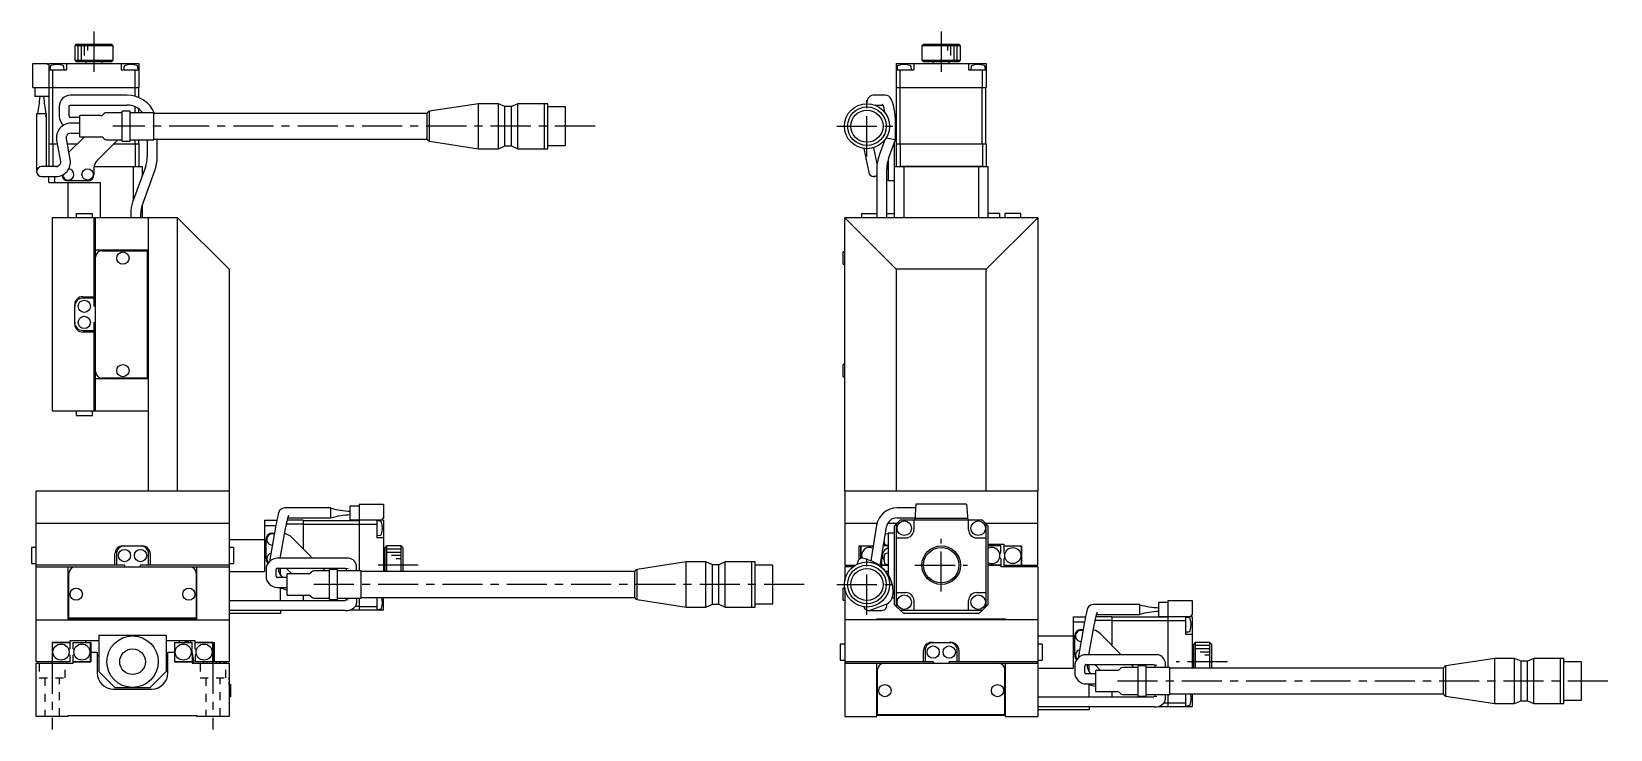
# Model space of a CAD drawing. Extents: x -591 to 419, y 17 to 744.
# Drawn here: x -85.6 to 405.4, y 278.6 to 495.6 of the extents above; entities that cross this region are included whole.
import ezdxf

# ---------------------------------------------------------------- set-up
doc = ezdxf.new("R2010")
doc.units = 0
doc.header["$LTSCALE"] = 10
doc.linetypes.add('CENTER', pattern=[2, 1.25, -0.25, 0.25, -0.25])
doc.linetypes.add('DOT', pattern=[0.5, 0.25, -0.25])
doc.layers.add('1', color=7, linetype='CONTINUOUS')

msp = doc.modelspace()

# ---------------------------------------------------------------- linework, layer by layer
at = {"layer": '1', "color": 7, "linetype": 'CONTINUOUS'}
for p, q in [((-71.655423, 491.631939), (-72.155423, 491.131939)), ((-60.155423, 491.131939), (-72.155423, 491.131939)), ((-72.155423, 491.131939), (-72.155423, 486.631939)), ((-71.655423, 491.631939), (-60.655423, 491.631939)), ((-60.155423, 491.131939), (-60.655423, 491.631939)), ((-60.155423, 486.631939), (-60.155423, 491.131939)), ((191.791256, 491.631939), (191.291256, 491.131939)), ((203.291256, 491.131939), (191.291256, 491.131939)), ((191.291256, 491.131939), (191.291256, 486.631939)), ((191.791256, 491.631939), (202.791256, 491.631939)), ((203.291256, 491.131939), (202.791256, 491.631939)), ((203.291256, 486.631939), (203.291256, 491.131939)), ((-72.155423, 486.631939), (-60.155423, 486.631939)), ((-72.155423, 486.631939), (-71.655423, 486.131939)), ((-60.655423, 486.131939), (-71.655423, 486.131939)), ((-68.655423, 486.131939), (-68.655423, 485.631939)), ((-63.655423, 485.631939), (-63.655423, 486.131939)), ((-60.655423, 486.131939), (-60.155423, 486.631939)), ((191.291256, 486.631939), (203.291256, 486.631939)), ((191.291256, 486.631939), (191.791256, 486.131939)), ((202.791256, 486.131939), (191.791256, 486.131939)), ((194.791256, 486.131939), (194.791256, 485.631939)), ((199.791256, 485.631939), (199.791256, 486.131939)), ((202.791256, 486.131939), (203.291256, 486.631939)), ((-85.155423, 478.131939), (-85.155423, 485.631939)), ((-85.155423, 485.631939), (-80.655423, 485.631939)), ((-80.655423, 485.631939), (-80.655423, 485.331939)), ((-80.155423, 485.331939), (-80.655423, 485.331939)), ((-80.155423, 485.631939), (-80.155423, 475.331939)), ((-80.155423, 485.631939), (-52.155423, 485.631939)), ((-80.155423, 483.631939), (-74.655423, 483.631939)), ((-79.819222, 484.617219), (-79.905423, 483.631939)), ((-78.955423, 478.131939), (-78.955423, 483.631939)), ((-75.405423, 483.631939), (-75.491623, 484.617219)), ((-74.655423, 485.631939), (-74.655423, 483.631939)), ((-57.655423, 485.631939), (-57.655423, 483.631939)), ((-57.655423, 483.631939), (-52.155423, 483.631939)), ((-56.819222, 484.617219), (-56.905423, 483.631939)), ((-53.355423, 478.131939), (-53.355423, 483.631939)), ((-52.405423, 483.631939), (-52.491623, 484.617219)), ((-52.155423, 485.631939), (-52.155423, 478.131939)), ((183.291256, 485.631939), (211.291256, 485.631939)), ((183.291256, 485.631939), (183.291256, 478.131939)), ((183.291256, 483.631939), (188.791256, 483.631939)), ((183.627457, 484.617219), (183.541256, 483.631939)), ((184.491256, 478.131939), (184.491256, 483.631939)), ((188.041256, 483.631939), (187.955055, 484.617219)), ((188.791256, 485.631939), (188.791256, 483.631939)), ((205.791256, 485.631939), (205.791256, 483.631939)), ((205.791256, 483.631939), (211.291256, 483.631939)), ((206.627457, 484.617219), (206.541256, 483.631939)), ((210.091256, 478.131939), (210.091256, 483.631939)), ((211.041256, 483.631939), (210.955055, 484.617219)), ((211.291256, 485.631939), (211.291256, 478.131939)), ((-85.155423, 478.131939), (-52.155423, 478.131939)), ((-84.555423, 478.131939), (-84.555423, 475.331939)), ((-80.055423, 460.631939), (-80.055423, 478.131939)), ((-78.914001, 460.631939), (-78.914001, 478.131939)), ((-53.396844, 475.46025), (-53.396844, 478.131939)), ((-52.255423, 475.061853), (-52.255423, 478.131939)), ((183.291256, 478.131939), (211.291256, 478.131939)), ((183.391256, 460.631939), (183.391256, 478.131939)), ((184.532677, 460.631939), (184.532677, 478.131939)), ((210.049834, 460.631939), (210.049834, 478.131939)), ((211.191256, 460.631939), (211.191256, 478.131939)), ((-80.155423, 475.331939), (-84.555423, 475.331939)), ((-76.963253, 472.244869), (-76.963253, 469.244869)), ((-73.863253, 472.244869), (-73.862943, 472.262389)), ((-73.863253, 469.244869), (-73.863253, 472.244869)), ((-73.862943, 472.262389), (-73.861944, 472.280835)), ((-73.861944, 472.280835), (-73.860256, 472.29923)), ((-73.860256, 472.29923), (-73.857878, 472.317558)), ((-73.857878, 472.317558), (-73.85481, 472.335804)), ((-73.85481, 472.335804), (-73.851048, 472.353952)), ((-73.851048, 472.353952), (-73.846587, 472.371986)), ((-73.846587, 472.371986), (-73.841424, 472.38989)), ((-73.841424, 472.38989), (-73.835551, 472.407645)), ((-73.835551, 472.407645), (-73.82896, 472.425233)), ((-73.82896, 472.425233), (-73.821641, 472.442634)), ((-73.821641, 472.442634), (-73.813584, 472.459826)), ((-73.813584, 472.459826), (-73.804776, 472.476787)), ((-73.804776, 472.476787), (-73.795203, 472.493493)), ((-73.795203, 472.493493), (-73.784848, 472.509915)), ((-73.784848, 472.509915), (-73.773694, 472.526026)), ((-73.773694, 472.526026), (-73.761719, 472.541791)), ((-73.761719, 472.541791), (-73.748902, 472.557175)), ((-73.748902, 472.557175), (-73.735218, 472.572137)), ((-73.735218, 472.572137), (-73.720638, 472.586633)), ((-73.720638, 472.586633), (-73.705132, 472.600609)), ((-73.705132, 472.600609), (-73.688669, 472.614008)), ((-73.688669, 472.614008), (-73.671213, 472.626762)), ((-73.671213, 472.626762), (-73.652729, 472.638791)), ((-73.652729, 472.638791), (-73.633183, 472.650006)), ((-73.633183, 472.650006), (-73.612544, 472.660301)), ((-73.612544, 472.660301), (-73.590791, 472.669552)), ((-73.590791, 472.669552), (-73.56792, 472.677618)), ((-73.56792, 472.677618), (-73.543954, 472.684342)), ((-73.543954, 472.684342), (-73.51896, 472.689552)), ((-73.51896, 472.689552), (-73.493067, 472.693073)), ((-73.493067, 472.693073), (-73.466476, 472.694745)), ((-73.466476, 472.694745), (-73.456958, 472.694869)), ((-55.850301, 475.794869), (-73.456958, 475.794869)), ((-73.456958, 472.694869), (-55.850301, 472.694869)), ((-53.396844, 470.331939), (-53.396844, 472.181258)), ((-52.255423, 470.331939), (-52.255423, 471.530141)), ((53.430364, 473.131938), (38.196381, 470.816265)), ((53.430364, 459.13194), (53.430364, 473.131938)), ((59.623363, 473.131938), (53.430364, 473.131938)), ((59.623363, 459.13194), (59.623363, 473.131938)), ((61.623363, 472.281939), (59.623363, 473.131938)), ((61.623363, 459.981939), (61.623363, 472.281939)), ((63.623363, 472.281939), (61.623363, 472.281939)), ((65.623363, 473.131938), (63.623363, 472.281939)), ((63.623363, 459.981939), (63.623363, 472.281939)), ((65.623363, 459.13194), (65.623363, 473.131938)), ((73.880363, 473.131938), (65.623363, 473.131938)), ((73.880363, 459.13194), (73.880363, 473.131938)), ((73.930363, 473.081938), (73.880363, 473.131938)), ((73.930363, 459.13194), (73.930363, 473.131938)), ((74.930365, 473.131938), (73.930363, 473.131938)), ((74.930365, 459.13194), (74.930365, 473.131938)), ((80.430366, 472.131937), (74.930365, 472.131937)), ((80.430366, 460.131941), (80.430366, 472.131937)), ((176.121713, 475.794869), (176.082388, 475.794397)), ((179.864123, 475.794869), (176.121713, 475.794869)), ((176.62599, 472.694869), (179.219889, 472.694869)), ((177.257843, 472.422116), (177.268726, 472.695013)), ((-80.880423, 470.031939), (-83.980423, 470.031939)), ((-83.980423, 470.031939), (-83.980423, 452.031939)), ((-80.881012, 469.408774), (-81.314407, 469.331939)), ((-81.314407, 469.331939), (-80.855423, 469.331939)), ((-80.855423, 469.331939), (-80.881014, 469.40878)), ((-80.880423, 469.407021), (-80.880423, 470.031939)), ((-80.880423, 453.581939), (-80.880423, 469.331939)), ((-70.569636, 468.794869), (-73.413253, 468.794869)), ((-70.569636, 467.067962), (-73.286236, 467.067962)), ((-70.569636, 462.831939), (-70.569636, 469.431939)), ((-63.98385, 469.431939), (-70.569636, 469.431939)), ((-62.962529, 470.039046), (-63.276743, 469.724832)), ((-57.405423, 470.331939), (-62.255423, 470.331939)), ((-57.405423, 461.431939), (-57.405423, 470.831939)), ((-54.905423, 470.831939), (-57.405423, 470.831939)), ((-54.905423, 461.431939), (-54.905423, 470.831939)), ((-47.569636, 470.331939), (-54.905423, 470.331939)), ((-47.569636, 461.931939), (-47.569636, 470.331939)), ((37.472707, 470.131939), (-47.569636, 470.131939)), ((37.472707, 462.131939), (37.472707, 470.131939)), ((38.196381, 461.447613), (38.196381, 470.816265)), ((-77.766073, 461.798978), (-76.576673, 455.200962)), ((-74.735226, 462.635159), (-74.721661, 462.779213)), ((-74.732969, 462.490692), (-74.735226, 462.635159)), ((-74.715246, 462.348939), (-74.732969, 462.490692)), ((-74.721661, 462.779213), (-74.692482, 462.92087)), ((-73.525847, 455.750923), (-74.715246, 462.348939)), ((-74.692482, 462.92087), (-74.648234, 463.058243)), ((-74.648234, 463.058243), (-74.589746, 463.189633)), ((-73.933255, 458.010961), (-69.112277, 462.831939)), ((-73.286236, 463.967962), (-70.569636, 463.967962)), ((-70.569636, 462.831939), (-63.98385, 462.831939)), ((-58.698568, 461.931939), (-65.276743, 455.353764)), ((-63.276743, 462.539046), (-62.962529, 462.224832)), ((-62.255423, 461.931939), (-57.405423, 461.931939)), ((-54.905423, 461.931939), (-47.569636, 461.931939)), ((-53.396844, 460.631939), (-53.396844, 461.931939)), ((-52.255423, 460.631939), (-52.255423, 461.931939)), ((-49.57512, 461.931939), (-49.57512, 456.601027)), ((-47.569636, 462.131939), (37.472707, 462.131939)), ((-46.47512, 456.601027), (-46.47512, 462.131939)), ((179.739016, 461.863176), (178.016703, 457.131158)), ((180.166128, 462.484901), (183.077417, 461.971563)), ((180.92975, 456.070896), (183.077417, 461.971563)), ((183.077417, 461.971563), (183.077417, 466.244869)), ((-80.155423, 460.631939), (-80.155423, 453.731939)), ((-80.155423, 460.631939), (-77.555695, 460.631939)), ((-78.955423, 460.631939), (-78.955423, 453.631939)), ((-74.405729, 460.631939), (-71.312277, 460.631939)), ((-59.998568, 460.631939), (-52.155423, 460.631939)), ((-57.405423, 461.431939), (-54.905423, 461.431939)), ((-53.355423, 460.631939), (-53.355423, 453.631939)), ((-52.155423, 460.631939), (-52.155423, 453.731939)), ((38.196381, 461.447613), (53.430364, 459.13194)), ((53.430364, 459.13194), (59.623363, 459.13194)), ((59.623363, 459.13194), (61.623363, 459.981939)), ((61.623363, 459.981939), (63.623363, 459.981939)), ((63.623363, 459.981939), (65.623363, 459.13194)), ((65.623363, 459.13194), (73.880363, 459.13194)), ((73.880363, 459.13194), (73.930363, 459.18194)), ((73.930363, 459.13194), (74.930365, 459.13194)), ((74.930365, 460.131941), (80.430366, 460.131941)), ((173.181928, 459.20509), (174.775127, 451.709676)), ((177.356428, 454.475784), (176.297763, 459.456415)), ((182.791256, 437.631939), (182.791256, 461.185341)), ((183.291256, 460.631939), (183.291256, 453.631939)), ((183.291256, 460.631939), (211.291256, 460.631939)), ((184.491256, 460.631939), (184.491256, 453.731939)), ((210.091256, 460.631939), (210.091256, 453.731939)), ((211.291256, 460.631939), (211.291256, 453.631939)), ((-78.005683, 453.581939), (-82.430423, 453.581939)), ((-80.155423, 453.731939), (-80.055423, 453.631939)), ((-80.155423, 453.581939), (-80.155423, 453.631939)), ((-77.620389, 453.631939), (-80.155423, 453.631939)), ((-78.433452, 453.631939), (-78.433452, 453.581939)), ((-76.643685, 454.491658), (-76.702174, 454.360268)), ((-76.599438, 454.629031), (-76.643685, 454.491658)), ((-76.570259, 454.770688), (-76.599438, 454.629031)), ((-76.576673, 455.200962), (-76.55895, 455.059209)), ((-76.556694, 454.914742), (-76.570259, 454.770688)), ((-76.55895, 455.059209), (-76.556694, 454.914742)), ((-66.155423, 453.232444), (-66.155423, 451.131939)), ((-66.128704, 453.631939), (-51.155423, 453.631939)), ((-50.163615, 453.383761), (-54.129487, 442.487616)), ((-53.877393, 443.180237), (-53.877393, 453.631939)), ((-52.255423, 453.631939), (-52.155423, 453.731939)), ((-51.21644, 441.427353), (-47.250567, 452.323498)), ((-51.155423, 453.631939), (-51.155423, 450.658791)), ((177.241256, 452.85363), (177.241256, 437.631939)), ((180.791256, 452.881939), (180.341256, 452.842569)), ((180.341256, 437.631939), (180.341256, 452.85363)), ((180.791256, 453.581939), (180.374121, 453.581939)), ((180.791256, 455.659793), (180.791256, 449.131939)), ((182.791256, 453.631939), (211.791256, 453.631939)), ((184.391256, 453.631939), (184.491256, 453.731939)), ((184.491256, 453.731939), (210.091256, 453.731939)), ((185.629352, 453.631939), (185.629352, 437.631939)), ((208.95316, 437.631939), (208.95316, 453.631939)), ((210.091256, 453.731939), (210.191256, 453.631939)), ((211.791256, 453.631939), (211.791256, 437.631939)), ((-82.430423, 450.481939), (-78.005683, 450.481939)), ((-80.155423, 448.631939), (-80.155423, 450.481939)), ((-80.155423, 448.631939), (-64.155423, 448.631939)), ((-78.433452, 450.481939), (-78.433452, 448.631939)), ((-68.155423, 449.131939), (-74.155423, 449.131939)), ((-74.155423, 437.631939), (-74.155423, 448.631939)), ((-64.155423, 437.631939), (-64.155423, 448.631939)), ((177.241256, 450.481939), (176.291256, 450.481939)), ((180.341256, 449.421309), (180.791256, 449.381939)), ((182.791256, 449.131939), (180.791256, 449.131939)), ((-79.155423, 437.631939), (-79.155423, 377.631939)), ((-40.155423, 437.631939), (-79.155423, 437.631939)), ((-71.655423, 439.031939), (-71.655423, 437.631939)), ((-71.655423, 439.031939), (-66.655423, 439.031939)), ((-66.655423, 437.631939), (-66.655423, 439.031939)), ((-66.155423, 437.631939), (-66.155423, 410.131939)), ((-65.655423, 377.631939), (-65.655423, 437.631939)), ((-54.705423, 439.221323), (-54.705423, 437.631939)), ((-51.605423, 437.631939), (-51.605423, 439.221323)), ((-51.155423, 441.594997), (-51.155423, 437.631939)), ((-49.155423, 352.631939), (-49.155423, 437.631939)), ((-40.155423, 352.731939), (-40.155423, 437.631939)), ((-24.155423, 421.631939), (-40.155423, 437.631939)), ((167.291256, 352.731939), (167.291256, 437.631939)), ((183.291256, 421.631939), (167.291256, 437.631939)), ((227.291256, 437.631939), (167.291256, 437.631939)), ((172.541256, 439.031939), (172.541256, 437.631939)), ((172.541256, 439.031939), (177.241256, 439.031939)), ((180.341256, 439.031939), (182.791256, 439.031939)), ((227.291256, 437.631939), (211.291256, 421.631939)), ((215.541256, 439.031939), (211.791256, 439.031939)), ((215.541256, 437.631939), (215.541256, 439.031939)), ((217.041256, 439.031939), (217.041256, 437.631939)), ((222.041256, 439.031939), (217.041256, 439.031939)), ((222.041256, 437.631939), (222.041256, 439.031939)), ((227.291256, 437.631939), (227.291256, 352.731939)), ((-49.155423, 427.631939), (-65.655423, 427.631939)), ((-63.655423, 427.431939), (-49.655423, 427.431939)), ((-50.655423, 427.631939), (-50.655423, 427.431939)), ((-49.655423, 427.431939), (-49.655423, 387.831939)), ((-49.455423, 427.631939), (-49.455423, 387.631939)), ((166.791256, 423.231939), (166.791256, 427.031939)), ((167.291256, 427.031939), (166.791256, 427.031939)), ((166.791256, 423.231939), (167.291256, 423.231939)), ((-24.155423, 421.631939), (-24.155423, 352.731939)), ((183.291256, 421.631939), (183.291256, 352.731939)), ((211.291256, 421.631939), (183.291256, 421.631939)), ((211.291256, 352.731939), (211.291256, 421.631939)), ((-69.655423, 413.131939), (-66.155423, 413.131939)), ((-66.155423, 412.631939), (-69.655423, 412.631939)), ((-72.155423, 404.631939), (-72.155423, 410.631939)), ((-65.655423, 410.131939), (-66.155423, 410.131939)), ((-69.655423, 402.631939), (-66.155423, 402.631939)), ((-66.155423, 405.131939), (-65.655423, 405.131939)), ((-66.155423, 405.131939), (-66.155423, 377.631939)), ((-66.155423, 402.131939), (-69.655423, 402.131939)), ((-49.655423, 387.831939), (-63.655423, 387.831939)), ((-50.655423, 387.831939), (-50.655423, 387.631939)), ((166.791256, 388.231939), (166.791256, 392.031939)), ((167.291256, 392.031939), (166.791256, 392.031939)), ((166.791256, 388.231939), (167.291256, 388.231939)), ((-49.155423, 387.631939), (-65.655423, 387.631939)), ((-79.155423, 377.631939), (-49.155423, 377.631939)), ((-71.655423, 377.631939), (-71.655423, 376.231939)), ((-71.655423, 376.231939), (-66.655423, 376.231939)), ((-66.655423, 376.231939), (-66.655423, 377.631939)), ((-24.155423, 352.631939), (-84.155423, 352.631939)), ((-84.155423, 299.631939), (-84.155423, 352.631939)), ((-49.155423, 352.731939), (-40.155423, 352.731939)), ((-40.155423, 352.731939), (-40.055423, 352.631939)), ((-24.255423, 352.631939), (-24.155423, 352.731939)), ((-24.155423, 352.631939), (-24.155423, 299.631939)), ((16.344577, 348.631939), (23.844577, 348.631939)), ((16.344577, 348.631939), (16.344577, 327.831939)), ((23.844577, 348.631939), (23.844577, 344.131939)), ((167.291256, 352.731939), (167.391256, 352.631939)), ((167.291256, 352.631939), (167.291256, 329.631939)), ((227.291256, 352.631939), (167.291256, 352.631939)), ((183.191256, 352.631939), (183.291256, 352.731939)), ((183.291256, 352.731939), (211.291256, 352.731939)), ((189.39089, 348.631939), (189.041256, 343.631939)), ((205.191622, 348.631939), (189.39089, 348.631939)), ((205.191616, 348.631939), (205.541256, 343.631939)), ((211.291256, 352.731939), (211.391256, 352.631939)), ((227.191256, 352.631939), (227.291256, 352.731939)), ((227.291256, 329.631939), (227.291256, 352.631939)), ((7.544577, 347.456939), (-6.95666, 347.456939)), ((-5.926898, 344.356939), (7.544577, 344.356939)), ((7.544577, 344.331939), (7.544577, 347.456939)), ((13.544577, 343.631939), (13.544577, 348.031939)), ((16.344577, 348.031939), (13.544577, 348.031939)), ((23.544577, 343.631939), (23.544577, 344.131939)), ((23.844577, 344.131939), (23.544577, 344.131939)), ((189.308726, 347.456939), (183.56105, 347.456939)), ((183.56105, 344.356939), (189.091953, 344.356939)), ((205.506292, 344.131939), (189.076219, 344.131939)), ((-24.155423, 342.631939), (-84.155423, 342.631939)), ((-13.155423, 343.631939), (-9.280862, 343.631939)), ((-13.155423, 343.631939), (-13.155423, 327.631939)), ((-9.612291, 341.909968), (-13.155423, 341.909968)), ((-9.582436, 342.077203), (-11.600186, 330.774855)), ((-10.655423, 339.631939), (-10.018976, 339.631939)), ((-8.265974, 331.812241), (-6.530686, 341.532389)), ((-1.155423, 342.431939), (-6.361918, 342.431939)), ((-1.155423, 343.631939), (-6.106534, 343.631939)), ((-1.155423, 343.631939), (-1.155423, 334.788793)), ((-1.155423, 343.531939), (16.344577, 343.531939)), ((-1.155423, 342.390517), (16.344577, 342.390517)), ((23.844577, 343.631939), (13.544577, 343.631939)), ((16.344577, 342.431939), (21.844577, 342.431939)), ((21.844577, 343.631939), (21.844577, 338.131939)), ((22.829857, 343.295738), (21.844577, 343.381939)), ((21.844577, 338.881939), (22.829857, 338.968139)), ((23.844577, 343.631939), (23.844577, 327.631939)), ((177.301806, 342.631939), (167.291256, 342.631939)), ((177.179119, 342.04727), (175.421838, 330.952236)), ((178.31953, 329.430938), (180.240953, 341.562323)), ((180.791256, 339.381939), (180.108468, 339.322203)), ((183.43485, 342.631939), (180.607788, 342.631939)), ((182.791256, 339.631939), (180.791256, 339.631939)), ((180.791256, 339.631939), (180.791256, 326.736513)), ((182.791256, 341.909968), (183.291256, 342.431939)), ((182.791256, 317.35391), (182.791256, 341.909968)), ((184.491256, 343.631939), (183.291256, 342.431939)), ((183.291256, 342.431939), (183.291256, 316.831939)), ((210.136488, 343.631939), (184.446023, 343.631939)), ((188.791256, 343.631939), (188.791256, 340.631939)), ((205.791256, 340.631939), (205.791256, 343.631939)), ((211.291256, 342.431939), (210.091256, 343.631939)), ((227.291256, 342.631939), (211.147662, 342.631939)), ((211.791256, 341.909968), (211.291256, 342.431939)), ((211.291256, 316.831939), (211.291256, 342.431939)), ((211.791256, 341.909968), (211.791256, 317.35391)), ((-84.155423, 335.131939), (-85.555423, 335.131939)), ((-85.555423, 335.131939), (-85.555423, 330.131939)), ((-57.155423, 335.631939), (-51.155423, 335.631939)), ((-24.155423, 337.631939), (-13.155423, 337.631939)), ((-22.755423, 335.131939), (-24.155423, 335.131939)), ((-22.755423, 335.131939), (-22.755423, 330.131939)), ((-12.655423, 331.631939), (-12.655423, 337.631939)), ((-4.534102, 338.167473), (1.821129, 331.812241)), ((23.844577, 338.131939), (21.844577, 338.131939)), ((24.844577, 335.631939), (24.344577, 335.131939)), ((24.344577, 327.631939), (24.344577, 335.131939)), ((24.844577, 335.631939), (24.844577, 327.631939)), ((29.344577, 335.631939), (24.844577, 335.631939)), ((29.344577, 327.631939), (29.344577, 335.631939)), ((29.844577, 335.131939), (29.344577, 335.631939)), ((29.844577, 335.131939), (29.844577, 327.631939)), ((171.791256, 335.631939), (176.16303, 335.631939)), ((171.791256, 331.451192), (171.791256, 335.631939)), ((172.341256, 335.581939), (172.291256, 335.631939)), ((172.291256, 331.731267), (172.291256, 335.631939)), ((176.155111, 335.581939), (172.341256, 335.581939)), ((172.341256, 335.581939), (172.341256, 331.747158)), ((180.791256, 335.631939), (179.301672, 335.631939)), ((179.380864, 336.131939), (179.758043, 336.131939)), ((180.108468, 335.941675), (180.791256, 335.881939)), ((183.291256, 338.131939), (186.291256, 338.131939)), ((208.291256, 338.131939), (211.291256, 338.131939)), ((211.791256, 336.131939), (216.791256, 336.131939)), ((215.791256, 335.631939), (211.791256, 335.631939)), ((215.791256, 333.634541), (215.791256, 335.631939)), ((216.791256, 336.131939), (216.791256, 333.634541)), ((216.791256, 335.631939), (222.291256, 335.631939)), ((222.241256, 335.581939), (216.791256, 335.581939)), ((222.241256, 335.581939), (222.291256, 335.631939)), ((222.241256, 329.631939), (222.241256, 335.581939)), ((222.291256, 335.631939), (222.291256, 329.631939)), ((-85.555423, 330.131939), (-84.155423, 330.131939)), ((-56.655423, 329.631939), (-84.155423, 329.631939)), ((-84.155423, 329.131939), (-24.155423, 329.131939)), ((-74.155423, 312.631939), (-74.155423, 329.131939)), ((-59.655423, 329.631939), (-59.655423, 333.131939)), ((-59.155423, 333.131939), (-59.155423, 329.631939)), ((-56.655423, 329.631939), (-56.655423, 329.131939)), ((-51.655423, 329.131939), (-51.655423, 329.631939)), ((-24.155423, 329.631939), (-51.655423, 329.631939)), ((-49.155423, 329.631939), (-49.155423, 333.131939)), ((-48.655423, 333.131939), (-48.655423, 329.631939)), ((-34.155423, 312.631939), (-34.155423, 329.131939)), ((-24.155423, 330.131939), (-22.755423, 330.131939)), ((11.907655, 331.812241), (-9.092345, 331.812241)), ((15.457655, 327.831939), (15.457655, 329.5782)), ((24.344577, 332.131939), (23.844577, 332.131939)), ((117.930364, 330.631938), (102.696381, 328.316264)), ((117.930364, 316.63194), (117.930364, 330.631938)), ((124.123363, 330.631938), (117.930364, 330.631938)), ((124.123363, 316.63194), (124.123363, 330.631938)), ((126.123363, 329.781939), (124.123363, 330.631938)), ((126.123363, 317.481939), (126.123363, 329.781939)), ((128.123363, 329.781939), (126.123363, 329.781939)), ((130.123363, 330.631938), (128.123363, 329.781939)), ((128.123363, 317.481939), (128.123363, 329.781939)), ((130.123363, 316.63194), (130.123363, 330.631938)), ((138.380363, 330.631938), (130.123363, 330.631938)), ((138.380363, 316.63194), (138.380363, 330.631938)), ((138.430363, 330.581938), (138.380363, 330.631938)), ((138.430363, 316.63194), (138.430363, 330.631938)), ((139.430365, 330.631938), (138.430363, 330.631938)), ((139.430365, 316.63194), (139.430365, 330.631938)), ((144.930366, 329.631937), (139.430365, 329.631937)), ((144.930366, 317.631941), (144.930366, 329.631937)), ((167.291256, 329.631939), (170.585707, 329.631939)), ((167.291256, 329.131939), (167.291256, 324.810916)), ((169.861131, 329.131939), (167.291256, 329.131939)), ((168.291256, 329.131939), (168.291256, 329.631939)), ((168.791256, 329.131939), (168.791256, 329.631939)), ((171.235688, 329.977378), (171.235688, 330.262241)), ((175.710378, 330.847216), (173.315819, 331.718764)), ((178.791256, 329.131939), (178.697304, 329.131939)), ((179.130791, 331.968872), (178.791256, 331.629337)), ((178.791256, 329.131939), (178.791256, 331.629337)), ((178.791256, 329.681939), (180.791256, 329.681939)), ((180.791256, 329.631939), (178.791256, 329.631939)), ((178.958782, 333.467015), (179.130791, 333.295006)), ((180.791256, 333.381939), (180.108468, 333.322203)), ((180.108468, 329.941675), (180.791256, 329.881939)), ((211.791256, 329.681939), (215.791256, 329.681939)), ((215.791256, 329.631939), (211.791256, 329.631939)), ((215.451721, 333.295006), (215.791256, 333.634541)), ((215.791256, 331.629337), (215.451721, 331.968872)), ((215.791256, 331.629337), (215.791256, 329.131939)), ((227.291256, 329.131939), (215.791256, 329.131939)), ((216.791256, 333.634541), (217.130791, 333.295006)), ((216.791256, 331.629337), (217.130791, 331.968872)), ((216.791256, 331.629337), (216.791256, 329.631939)), ((216.791256, 329.631939), (227.291256, 329.631939)), ((227.291256, 329.131939), (227.291256, 282.631939)), ((-73.955423, 313.131939), (-73.955423, 327.131939)), ((-34.355423, 327.131939), (-34.355423, 313.131939)), ((-24.155423, 327.631939), (-13.155423, 327.631939)), ((-12.642345, 328.262241), (-12.642345, 326.262241)), ((-9.542345, 326.262241), (-9.542345, 328.262241)), ((-9.092345, 328.712241), (11.907655, 328.712241)), ((-6.069636, 325.812241), (-9.092345, 325.812241)), ((-8.155423, 326.489607), (-8.155423, 328.712241)), ((-4.612277, 326.931939), (-6.392579, 328.712241)), ((-6.069636, 320.331939), (-6.069636, 326.931939)), ((0.51615, 326.931939), (-6.069636, 326.931939)), ((1.537471, 327.539045), (1.223257, 327.224832)), ((7.094577, 327.831939), (2.244577, 327.831939)), ((4.921129, 328.712241), (5.801432, 327.831939)), ((7.094577, 318.931939), (7.094577, 328.331939)), ((9.594577, 328.331939), (7.094577, 328.331939)), ((9.594577, 318.931939), (9.594577, 328.331939)), ((16.930364, 327.831939), (9.594577, 327.831939)), ((11.907655, 328.712241), (12.865738, 328.577783)), ((12.357655, 327.831939), (12.357655, 328.690014)), ((16.930364, 319.431939), (16.930364, 327.831939)), ((101.972707, 327.631939), (16.930364, 327.631939)), ((101.972707, 319.631939), (101.972707, 327.631939)), ((102.696381, 318.947613), (102.696381, 328.316264)), ((180.791256, 327.681939), (180.120448, 327.681939)), ((-9.092345, 322.712241), (-6.069636, 322.712241)), ((-8.155423, 318.681939), (-8.155423, 322.608019)), ((-6.069636, 320.331939), (0.51615, 320.331939)), ((-1.155423, 320.331939), (-1.155423, 318.681939)), ((1.223257, 320.039045), (1.537471, 319.724832)), ((2.244577, 319.431939), (7.094577, 319.431939)), ((9.594577, 319.431939), (16.930364, 319.431939)), ((12.357655, 318.706358), (12.357655, 319.431939)), ((15.457655, 319.431939), (15.457655, 317.815979)), ((16.344577, 319.431939), (16.344577, 315.631939)), ((16.930364, 319.631939), (101.972707, 319.631939)), ((21.844577, 319.631939), (21.844577, 315.631939)), ((23.844577, 315.631939), (23.844577, 319.631939)), ((167.278226, 322.531939), (166.791256, 322.531939)), ((166.791256, 318.731939), (166.791256, 322.531939)), ((167.291256, 322.452961), (167.291256, 282.631939)), ((182.140588, 319.631939), (182.791256, 319.631939)), ((182.323075, 320.755485), (182.323075, 321.403305)), ((183.291256, 321.131939), (186.291256, 321.131939)), ((208.291256, 321.131939), (211.291256, 321.131939)), ((-8.155423, 314.631939), (-24.155423, 314.631939)), ((-24.155036, 318.681939), (11.907655, 318.681939)), ((11.907655, 315.581939), (-24.155035, 315.581939)), ((-8.155423, 315.581939), (-8.155423, 314.631939)), ((7.094577, 318.931939), (9.594577, 318.931939)), ((12.865738, 318.816396), (11.907655, 318.681939)), ((13.342562, 315.731939), (16.344577, 315.731939)), ((15.191034, 316.87336), (16.344577, 316.87336)), ((15.329113, 317.14955), (15.392478, 317.337646)), ((15.392478, 317.337646), (15.434193, 317.527492)), ((15.434193, 317.527492), (15.454945, 317.717677)), ((15.454945, 317.717677), (15.457655, 317.815979)), ((16.344577, 316.831939), (21.844577, 316.831939)), ((23.844577, 315.631939), (16.344577, 315.631939)), ((21.844577, 315.881939), (22.829857, 315.968139)), ((102.696381, 318.947613), (117.930364, 316.63194)), ((117.930364, 316.63194), (124.123363, 316.63194)), ((124.123363, 316.63194), (126.123363, 317.481939)), ((126.123363, 317.481939), (128.123363, 317.481939)), ((128.123363, 317.481939), (130.123363, 316.63194)), ((130.123363, 316.63194), (138.380363, 316.63194)), ((138.380363, 316.63194), (138.430363, 316.68194)), ((138.430363, 316.63194), (139.430365, 316.63194)), ((139.430365, 317.631941), (144.930366, 317.631941)), ((166.791256, 318.731939), (167.291256, 318.731939)), ((174.665073, 315.581939), (178.816884, 315.581939)), ((175.195204, 315.675415), (179.987247, 317.419575)), ((182.791256, 317.35391), (183.291256, 316.831939)), ((183.291256, 316.831939), (184.491256, 315.631939)), ((184.491256, 315.631939), (185.629352, 314.631939)), ((184.491256, 315.631939), (210.091256, 315.631939)), ((208.95316, 314.631939), (185.629352, 314.631939)), ((188.791256, 318.631939), (188.791256, 315.631939)), ((205.791256, 315.631939), (205.791256, 318.631939)), ((208.95316, 314.631939), (210.091256, 315.631939)), ((210.091256, 315.631939), (211.291256, 316.831939)), ((211.291256, 316.831939), (211.791256, 317.35391)), ((258.991256, 317.456939), (244.490019, 317.456939)), ((245.51978, 314.356939), (258.991256, 314.356939)), ((258.991256, 314.331939), (258.991256, 317.456939)), ((264.991256, 313.631939), (264.991256, 318.031939)), ((267.791256, 318.031939), (264.991256, 318.031939)), ((267.791256, 318.631939), (275.291256, 318.631939)), ((267.791256, 318.631939), (267.791256, 297.831939)), ((275.291256, 318.631939), (275.291256, 314.131939)), ((-84.155423, 312.631939), (-24.155423, 312.631939)), ((-73.955423, 314.131939), (-74.155423, 314.131939)), ((-34.155423, 312.931939), (-74.155423, 312.931939)), ((-34.355423, 313.131939), (-73.955423, 313.131939)), ((-37.657622, 312.932307), (-37.471101, 312.632351)), ((-34.155423, 314.131939), (-34.355423, 314.131939)), ((-34.164105, 312.632091), (-34.248703, 312.932173)), ((227.291256, 312.631939), (167.291256, 312.631939)), ((177.291256, 312.931939), (217.291256, 312.931939)), ((177.291256, 312.631939), (177.291256, 312.931939)), ((217.291256, 312.631939), (217.291256, 312.931939)), ((238.291256, 313.631939), (242.165817, 313.631939)), ((238.291256, 313.631939), (238.291256, 297.631939)), ((241.834387, 311.909968), (238.291256, 311.909968)), ((241.864243, 312.077203), (239.846492, 300.774855)), ((240.791256, 309.631939), (241.427702, 309.631939)), ((243.180704, 301.812241), (244.915993, 311.532389)), ((250.291256, 312.431939), (245.084761, 312.431939)), ((250.291256, 313.631939), (245.340144, 313.631939)), ((250.291256, 313.631939), (250.291256, 304.788793)), ((250.291256, 313.531939), (267.791256, 313.531939)), ((250.291256, 312.390517), (267.791256, 312.390517)), ((275.291256, 313.631939), (264.991256, 313.631939)), ((267.791256, 312.431939), (273.291256, 312.431939)), ((273.291256, 313.631939), (273.291256, 308.131939)), ((274.276535, 313.295738), (273.291256, 313.381939)), ((274.991256, 313.631939), (274.991256, 314.131939)), ((275.291256, 314.131939), (274.991256, 314.131939)), ((275.291256, 313.631939), (275.291256, 297.631939)), ((-79.105423, 305.581939), (-79.155423, 305.631939)), ((-79.155423, 305.631939), (-79.155423, 299.631939)), ((-79.155423, 305.631939), (-73.655423, 305.631939)), ((-79.105423, 305.581939), (-79.105423, 299.631939)), ((-73.655423, 305.581939), (-79.105423, 305.581939)), ((-64.655423, 306.131939), (-73.655423, 306.131939)), ((-73.655423, 306.131939), (-73.655423, 303.634541)), ((-72.655423, 303.634541), (-72.655423, 305.631939)), ((-72.655423, 305.631939), (-67.155423, 305.631939)), ((-68.655423, 305.631939), (-68.655423, 306.13192)), ((-67.205423, 299.681939), (-67.205423, 305.631939)), ((-67.155423, 305.631939), (-67.155423, 299.631939)), ((-64.655423, 307.831939), (-64.655423, 296.631939)), ((-64.655423, 307.831939), (-43.655423, 307.831939)), ((-43.655423, 307.831939), (-43.655423, 296.631939)), ((-34.655423, 306.131939), (-43.655423, 306.131939)), ((-41.155423, 305.631939), (-41.155423, 299.631939)), ((-41.155423, 305.631939), (-35.655423, 305.631939)), ((-41.105423, 305.631939), (-41.105423, 299.681939)), ((-39.655423, 306.13192), (-39.655423, 305.631939)), ((-37.655423, 305.631939), (-37.655423, 306.131939)), ((-37.655423, 305.881939), (-36.972635, 305.941675)), ((-36.245031, 306.131939), (-36.165839, 305.631939)), ((-35.655423, 303.634541), (-35.655423, 305.631939)), ((-34.655423, 303.634541), (-34.655423, 306.131939)), ((-34.655423, 305.631939), (-28.655423, 305.631939)), ((-29.205423, 305.581939), (-34.655423, 305.581939)), ((-29.205423, 305.581939), (-29.155423, 305.631939)), ((-29.205423, 299.631939), (-29.205423, 305.581939)), ((-29.155423, 305.631939), (-29.155423, 299.631939)), ((-28.655423, 299.631939), (-28.655423, 305.631939)), ((167.291256, 305.131939), (165.891256, 305.131939)), ((165.891256, 305.131939), (165.891256, 300.131939)), ((194.291256, 305.631939), (200.291256, 305.631939)), ((227.291256, 307.631939), (238.291256, 307.631939)), ((228.691256, 305.131939), (227.291256, 305.131939)), ((228.691256, 305.131939), (228.691256, 300.131939)), ((238.791256, 301.631939), (238.791256, 307.631939)), ((246.912576, 308.167473), (253.267808, 301.812241)), ((273.291256, 308.881939), (274.276535, 308.968139)), ((275.291256, 308.131939), (273.291256, 308.131939)), ((276.291256, 305.631939), (275.791256, 305.131939)), ((275.791256, 297.631939), (275.791256, 305.131939)), ((276.291256, 305.631939), (276.291256, 297.631939)), ((280.791256, 305.631939), (276.291256, 305.631939)), ((280.791256, 297.631939), (280.791256, 305.631939)), ((281.291256, 305.131939), (280.791256, 305.631939)), ((281.291256, 305.131939), (281.291256, 297.631939)), ((-73.655423, 299.631939), (-84.155423, 299.631939)), ((-73.655423, 303.634541), (-73.994958, 303.295006)), ((-73.655423, 301.629337), (-73.994958, 301.968872)), ((-73.655423, 301.629337), (-73.655423, 299.631939)), ((-72.655423, 303.634541), (-72.315888, 303.295006)), ((-72.315888, 301.968872), (-72.655423, 301.629337)), ((-72.655423, 299.131939), (-72.655423, 301.629337)), ((-72.655423, 299.681939), (-67.205423, 299.681939)), ((-72.655423, 299.631939), (-67.155423, 299.631939)), ((-67.205423, 299.681939), (-67.155423, 299.631939)), ((-67.155423, 302.631939), (-65.155423, 302.631939)), ((-65.155423, 302.631939), (-65.155423, 296.131939)), ((-65.155423, 301.131939), (-64.655423, 301.631939)), ((-43.655423, 301.631939), (-43.155423, 301.131939)), ((-43.155423, 296.131939), (-43.155423, 302.631939)), ((-43.155423, 302.631939), (-41.155423, 302.631939)), ((-41.105423, 299.681939), (-41.155423, 299.631939)), ((-41.155423, 299.631939), (-35.655423, 299.631939)), ((-41.105423, 299.681939), (-35.655423, 299.681939)), ((-35.994958, 303.295006), (-35.655423, 303.634541)), ((-35.655423, 301.629337), (-35.994958, 301.968872)), ((-35.822949, 303.467015), (-35.13634, 299.131939)), ((-35.655423, 301.629337), (-35.655423, 299.131939)), ((-34.315888, 303.295006), (-34.655423, 303.634541)), ((-34.315888, 301.968872), (-34.655423, 301.629337)), ((-34.655423, 301.629337), (-34.655423, 299.631939)), ((-29.155423, 299.631939), (-34.655423, 299.631939)), ((-31.997698, 299.131939), (-32.07689, 299.631939)), ((-31.199855, 299.631939), (-31.199855, 299.131939)), ((-24.155423, 299.631939), (-28.655423, 299.631939)), ((-28.099855, 299.131939), (-28.099855, 299.631939)), ((-25.655423, 299.631939), (-25.655423, 299.131939)), ((-25.155423, 299.631939), (-25.155423, 299.131939)), ((165.891256, 300.131939), (167.291256, 300.131939)), ((194.791256, 299.631939), (167.291256, 299.631939)), ((191.791256, 299.631939), (191.791256, 303.131939)), ((192.291256, 303.131939), (192.291256, 299.631939)), ((194.791256, 299.631939), (194.791256, 299.131939)), ((199.791256, 299.131939), (199.791256, 299.631939)), ((227.291256, 299.631939), (199.791256, 299.631939)), ((202.291256, 299.631939), (202.291256, 303.131939)), ((202.791256, 303.131939), (202.791256, 299.631939)), ((227.291256, 300.131939), (228.691256, 300.131939)), ((263.354334, 301.812241), (242.354334, 301.812241)), ((266.904334, 299.5782), (266.904334, 297.831939)), ((275.791256, 302.131939), (275.291256, 302.131939)), ((369.377042, 300.631938), (354.14306, 298.316264)), ((369.377042, 286.63194), (369.377042, 300.631938)), ((375.570041, 300.631938), (369.377042, 300.631938)), ((375.570041, 286.63194), (375.570041, 300.631938)), ((377.570041, 299.781939), (375.570041, 300.631938)), ((377.570041, 287.481939), (377.570041, 299.781939)), ((379.570041, 299.781939), (377.570041, 299.781939)), ((381.570041, 300.631938), (379.570041, 299.781939)), ((379.570041, 287.481939), (379.570041, 299.781939)), ((381.570041, 286.63194), (381.570041, 300.631938)), ((389.827041, 300.631938), (381.570041, 300.631938)), ((389.827041, 286.63194), (389.827041, 300.631938)), ((389.877041, 300.581938), (389.827041, 300.631938)), ((389.877041, 286.63194), (389.877041, 300.631938)), ((390.877043, 300.631938), (389.877041, 300.631938)), ((390.877043, 286.63194), (390.877043, 300.631938)), ((396.377044, 299.631937), (390.877043, 299.631937)), ((396.377044, 287.631941), (396.377044, 299.631937)), ((-84.155423, 282.631939), (-84.155423, 299.131939)), ((-84.155423, 299.131939), (-72.655423, 299.131939)), ((-59.655423, 291.631939), (-64.655423, 296.631939)), ((-43.655423, 296.631939), (-48.655423, 291.631939)), ((-35.655423, 299.131939), (-24.155423, 299.131939)), ((-24.155423, 299.131939), (-24.155423, 282.631939)), ((167.291256, 299.131939), (227.291256, 299.131939)), ((177.291256, 282.631939), (177.291256, 299.131939)), ((177.491256, 283.131939), (177.491256, 297.131939)), ((217.091256, 283.131939), (217.091256, 297.131939)), ((217.291256, 282.631939), (217.291256, 299.131939)), ((227.291256, 297.631939), (238.291256, 297.631939)), ((238.804334, 298.262241), (238.804334, 296.262241)), ((241.904334, 296.262241), (241.904334, 298.262241)), ((242.354334, 298.712241), (263.354334, 298.712241)), ((245.377042, 295.812241), (242.354334, 295.812241)), ((243.291256, 296.489607), (243.291256, 298.712241)), ((246.834402, 296.931939), (245.0541, 298.712241)), ((245.377042, 290.331939), (245.377042, 296.931939)), ((251.962829, 296.931939), (245.377042, 296.931939)), ((252.984149, 297.539045), (252.669935, 297.224832)), ((258.541256, 297.831939), (253.691256, 297.831939)), ((256.367808, 298.712241), (257.24811, 297.831939)), ((258.541256, 288.931939), (258.541256, 298.331939)), ((261.041256, 298.331939), (258.541256, 298.331939)), ((261.041256, 288.931939), (261.041256, 298.331939)), ((268.377042, 297.831939), (261.041256, 297.831939)), ((263.354334, 298.712241), (264.312417, 298.577783)), ((263.804334, 297.831939), (263.804334, 298.690014)), ((268.377042, 289.431939), (268.377042, 297.831939)), ((353.419386, 297.631939), (268.377042, 297.631939)), ((353.419386, 289.631939), (353.419386, 297.631939)), ((354.14306, 288.947613), (354.14306, 298.316264)), ((-60.155423, 291.131939), (-48.155423, 291.131939)), ((-59.655423, 291.631939), (-48.655423, 291.631939)), ((-23.655423, 292.531939), (-24.155423, 292.531939)), ((-23.655423, 292.531939), (-23.655423, 288.731939)), ((242.354334, 292.712241), (245.377042, 292.712241)), ((243.291256, 288.681939), (243.291256, 292.608019)), ((245.377042, 290.331939), (251.962829, 290.331939)), ((250.291256, 290.331939), (250.291256, 288.681939)), ((252.669935, 290.039045), (252.984149, 289.724832)), ((-24.155423, 288.731939), (-23.655423, 288.731939)), ((227.291643, 288.681939), (263.354334, 288.681939)), ((263.354334, 285.581939), (227.291643, 285.581939)), ((243.291256, 285.581939), (243.291256, 284.631939)), ((253.691256, 289.431939), (258.541256, 289.431939)), ((258.541256, 288.931939), (261.041256, 288.931939)), ((261.041256, 289.431939), (268.377042, 289.431939)), ((264.312417, 288.816396), (263.354334, 288.681939)), ((263.804334, 288.706358), (263.804334, 289.431939)), ((264.78924, 285.731939), (267.791256, 285.731939)), ((266.637713, 286.87336), (267.791256, 286.87336)), ((266.775792, 287.14955), (266.839157, 287.337646)), ((266.839157, 287.337646), (266.880872, 287.527492)), ((266.880872, 287.527492), (266.901624, 287.717677)), ((266.901624, 287.717677), (266.904334, 287.815979)), ((266.904334, 289.431939), (266.904334, 287.815979)), ((267.791256, 289.431939), (267.791256, 285.631939)), ((267.791256, 286.831939), (273.291256, 286.831939)), ((275.291256, 285.631939), (267.791256, 285.631939)), ((268.377042, 289.631939), (353.419386, 289.631939)), ((273.291256, 289.631939), (273.291256, 285.631939)), ((273.291256, 285.881939), (274.276535, 285.968139)), ((275.291256, 289.631939), (275.291256, 285.631939)), ((354.14306, 288.947613), (369.377042, 286.63194)), ((369.377042, 286.63194), (375.570041, 286.63194)), ((375.570041, 286.63194), (377.570041, 287.481939)), ((377.570041, 287.481939), (379.570041, 287.481939)), ((379.570041, 287.481939), (381.570041, 286.63194)), ((381.570041, 286.63194), (389.827041, 286.63194)), ((389.827041, 286.63194), (389.877041, 286.68194)), ((389.877041, 286.63194), (390.877043, 286.63194)), ((390.877043, 287.631941), (396.377044, 287.631941)), ((-74.155423, 282.631939), (-84.155423, 282.631939)), ((-74.155423, 282.631939), (-74.155423, 282.931939)), ((-74.155423, 282.931939), (-34.155423, 282.931939)), ((-34.155423, 282.631939), (-34.155423, 282.931939)), ((-24.155423, 282.631939), (-34.155423, 282.631939)), ((167.291256, 282.631939), (177.291256, 282.631939)), ((177.491256, 284.131939), (177.291256, 284.131939)), ((217.291256, 282.931939), (177.291256, 282.931939)), ((217.091256, 283.131939), (177.491256, 283.131939)), ((217.291256, 284.131939), (217.091256, 284.131939)), ((217.291256, 282.631939), (227.291256, 282.631939)), ((243.291256, 284.631939), (227.291256, 284.631939))]:
    msp.add_line(p, q, dxfattribs=at)
at = {"layer": '1', "color": 9, "linetype": 'CONTINUOUS'}
for p, q in [((-71.155423, 491.131939), (-71.155423, 486.631939)), ((-70.155423, 491.131939), (-70.155423, 486.631939)), ((-69.155423, 491.131939), (-69.155423, 488.131939)), ((-68.155423, 491.131939), (-68.155423, 489.631939)), ((199.291256, 489.631939), (199.291256, 491.131939)), ((200.291256, 488.131939), (200.291256, 491.131939)), ((201.291256, 486.631939), (201.291256, 491.131939)), ((202.291256, 486.631939), (202.291256, 491.131939)), ((29.344577, 334.631939), (24.844577, 334.631939)), ((29.344577, 333.631939), (24.844577, 333.631939)), ((29.344577, 332.631939), (26.344577, 332.631939)), ((29.344577, 331.631939), (27.844577, 331.631939)), ((280.791256, 304.631939), (276.291256, 304.631939)), ((280.791256, 303.631939), (276.291256, 303.631939)), ((280.791256, 302.631939), (277.791256, 302.631939)), ((280.791256, 301.631939), (279.291256, 301.631939))]:
    msp.add_line(p, q, dxfattribs=at)
at = {"layer": '1', "color": 4, "linetype": 'CENTER'}
for p, q in [((-66.155423, 495.558606), (-66.155423, 481.409854)), ((197.291256, 495.558605), (197.291256, 481.409854)), ((174.191256, 456.73194), (174.191256, 475.531938)), ((89.687471, 466.131939), (-60.312529, 466.131939)), ((164.791257, 466.131939), (183.591255, 466.131939)), ((197.291256, 321.431939), (197.291256, 337.831939)), ((34.687472, 329.631939), (19.687472, 329.631939)), ((174.191256, 314.23194), (174.191256, 333.031937)), ((189.091256, 329.631939), (205.491256, 329.631939)), ((154.687472, 323.631939), (-0.312528, 323.631939)), ((164.791257, 323.631939), (183.591255, 323.631939)), ((-79.155423, 302.131939), (-79.155423, 278.572132)), ((-29.155423, 302.131939), (-29.155423, 278.572132)), ((286.350035, 299.631939), (270.3364, 299.631939)), ((252.085774, 293.631939), (405.366032, 293.631939))]:
    msp.add_line(p, q, dxfattribs=at)
at = {"layer": '1', "color": 9, "linetype": 'DOT'}
for p, q in [((-83.155423, 299.131939), (-83.155423, 294.631939)), ((-83.155423, 294.631939), (-75.155423, 294.631939)), ((-81.405423, 294.631939), (-81.405423, 282.631939)), ((-76.905423, 282.631939), (-76.905423, 294.631939)), ((-75.155423, 294.631939), (-75.155423, 299.131939)), ((-33.155423, 299.131939), (-33.155423, 294.631939)), ((-33.155423, 294.631939), (-25.155423, 294.631939)), ((-31.405423, 294.631939), (-31.405423, 282.631939)), ((-26.905423, 282.631939), (-26.905423, 294.631939)), ((-25.155423, 294.631939), (-25.155423, 299.131939))]:
    msp.add_line(p, q, dxfattribs=at)
at = {"layer": '1', "color": 7, "linetype": 'CONTINUOUS'}
for centre, radius in [((174.191256, 466.131939), 6.999999), ((174.191256, 466.131939), 5.999998), ((174.191256, 466.131939), 5), ((-68.155423, 451.131939), 1.75), ((-57.155423, 425.131939), 1.9), ((-69.155423, 410.131939), 1.9), ((-69.155423, 405.131939), 1.9), ((-57.155423, 390.131939), 1.9), ((185.791256, 341.131939), 2.25), ((208.791256, 341.131939), 2.25), ((-56.655423, 332.631939), 1.9), ((-51.655423, 332.631939), 1.9), ((197.291256, 329.631939), 6), ((197.291256, 329.631939), 5.5), ((219.541256, 332.631939), 2.5), ((174.191256, 323.631939), 6.999999), ((174.191256, 323.631939), 5.999998), ((174.191256, 323.631939), 5), ((-71.655423, 320.631939), 1.9), ((-36.655423, 320.631939), 1.9), ((185.791256, 318.131939), 2.25), ((208.791256, 318.131939), 2.25), ((-76.405423, 302.631939), 2.5), ((-69.905423, 302.631939), 2.5), ((-54.155423, 299.631939), 8), ((-38.405423, 302.631939), 2.5), ((-31.905423, 302.631939), 2.5), ((194.791256, 302.631939), 1.9), ((199.791256, 302.631939), 1.9), ((-54.155423, 299.631939), 4), ((179.791256, 290.631939), 1.9), ((214.791256, 290.631939), 1.9)]:
    msp.add_circle(centre, radius, dxfattribs=at)
for centre, radius, start, end in [((-79.321124, 484.573641), 0.5, 107.629155, 175), ((-77.655423, 479.331939), 6, 72.370845, 107.629155), ((-75.989721, 484.573641), 0.5, 5, 72.370845), ((-56.321124, 484.573641), 0.5, 107.629155, 175), ((-54.655423, 479.331939), 6, 72.370845, 107.629155), ((-52.989721, 484.573641), 0.5, 5, 72.370845), ((184.125554, 484.573641), 0.5, 107.629155, 175), ((185.791256, 479.331939), 6, 72.370845, 107.629155), ((187.456958, 484.573641), 0.5, 5, 72.370845), ((207.125554, 484.573641), 0.5, 107.629155, 175), ((208.791256, 479.331939), 6, 72.370845, 107.629155), ((210.456958, 484.573641), 0.5, 5, 72.370845), ((-134.572297, 479.582242), 51.833583, 349.382631, 355.296522), ((-32.703918, 479.237194), 49.24874, 184.548133, 190.772715), ((-73.434961, 472.266579), 3.528359, 90.357205, 180.352535), ((-55.891254, 466.426603), 9.368356, 23.305586, 89.749535), ((-55.871574, 466.483204), 6.211702, 38.300033, 89.803785), ((176.539019, 473.472567), 2.371266, 101.83669, 188.253318), ((171.518018, 469.75269), 8.228404, 4.683826, 23.434828), ((179.793526, 473.611557), 2.184453, 26.01173141, 88.148008), ((162.633112, 467.268489), 20.469915, 357.13366705, 20.8960283), ((-73.328449, 462.56492), 4.50324, 89.462907, 189.792868), ((-73.413253, 469.244869), 3.55, 180, 232.058261), ((-73.413253, 469.244869), 0.45, 180, 270), ((-63.98385, 470.431939), 1, 270, 315), ((-62.255423, 469.331939), 1, 90, 135), ((38.430365, 469.844022), 1.000002, 103.531698, 163.266744), ((-73.29851, 462.507825), 1.460189, 89.51836023, 152.16469655), ((-63.98385, 461.831939), 1, 45, 90), ((-62.255423, 462.931939), 1, 225, 270), ((38.430365, 462.419856), 1.000002, 196.733256, 256.468302), ((-59.056402, 456.672863), 9.481554, 339.702493, 359.565902), ((-59.052143, 456.671986), 12.577223, 339.772837, 359.676743), ((189.818278, 452.782671), 12.577223, 159.772837, 179.676743), ((-82.430423, 452.031939), 1.55, 90, 270), ((-77.96347, 454.984981), 4.50324, 269.462907, 9.792868), ((-77.993409, 455.042076), 1.460188, 269.51837958, 332.1647159), ((-74.155423, 451.131939), 1.75, 184.558607, 84.345066), ((-63.155423, 453.232444), 3, 135, 180), ((176.291256, 452.031939), 1.55, 192, 307.799721), ((189.822538, 452.781794), 9.481554, 159.702493, 179.565902), ((-74.155423, 451.131939), 2, 187.286978, 270), ((-68.155423, 451.131939), 2, 270, 0), ((-45.155423, 439.221323), 9.55, 160, 180), ((-45.155423, 439.221323), 6.45, 160, 180), ((-63.655423, 425.431939), 2, 90, 180), ((-69.655423, 410.631939), 2.5, 90, 180), ((-69.655423, 410.131939), 2.5, 90, 180), ((-69.655423, 405.131939), 2.5, 180, 270), ((-69.655423, 404.631939), 2.5, 180, 270), ((-63.655423, 389.831939), 2, 180, 270), ((28.027227, 335.603589), 38.162736, 165.33279481, 170.23358703), ((-6.679413, 345.261892), 2.212486, 97.19867923, 179.87922705), ((16.449913, 338.009851), 23.249004, 162.360616, 171.285353), ((14.95848, 374.970276), 28.615444, 254.984078, 267.167835), ((15.001229, 316.421361), 28.889479, 92.890166, 104.957921), ((183.527826, 341.026832), 6.430193, 89.703957, 170.868859), ((183.528246, 341.026409), 3.330691, 89.435683, 170.74077), ((-10.655423, 337.631939), 2, 90, 180), ((-10.655423, 337.631939), 1.75, 70.835228, 268.920593), ((-8.069636, 334.631939), 5, 45, 76.412049), ((22.786279, 342.797641), 0.5, 17.629155, 85), ((22.786279, 339.466237), 0.5, 275, 342.370845), ((17.544577, 341.131939), 6, 342.370845, 17.629155), ((180.152046, 338.824105), 0.5, 95, 123.928061), ((186.291256, 340.631939), 2.5, 270, 0), ((208.291256, 340.631939), 2.5, 180, 270), ((-57.155423, 333.131939), 2.5, 90, 180), ((-56.655423, 333.131939), 2.5, 90, 180), ((-51.655423, 333.131939), 2.5, 0, 90), ((-51.155423, 333.131939), 2.5, 0, 90), ((175.041256, 332.631939), 2.5, 66.198916, 199.226496), ((181.541256, 332.631939), 2.5, 107.457606, 215.758888), ((184.491256, 337.631939), 5, 186.726927, 195.362549), ((180.152046, 336.439772), 0.5, 195.362549, 265), ((213.041256, 332.631939), 2.5, 239.999997, 120.000003), ((-71.955423, 327.131939), 2, 90, 180), ((-36.355423, 327.131939), 2, 0, 90), ((-10.655423, 331.631939), 2, 180, 225.35227), ((-9.092345, 328.262241), 3.55, 90, 180), ((-10.655423, 331.631939), 1.75, 106.326104, 224.003078), ((11.908698, 324.49855), 7.313691, 85.95274082, 90.00817113), ((12.787984, 329.107597), 2.710832, 9.99725836, 97.69738539), ((172.785688, 330.262241), 1.55, 70, 190.166306), ((172.273075, 321.403305), 10.05, 0, 70), ((184.491256, 331.631939), 5, 164.637451, 195.362549), ((180.152046, 332.824105), 0.5, 95, 164.637451), ((180.152046, 330.439772), 0.5, 195.362549, 265), ((-9.092345, 326.262241), 3.55, 180, 270), ((-9.092345, 328.262241), 0.45, 90, 180), ((-9.092345, 326.262241), 0.45, 180, 270), ((-5.447549, 328.478408), 3.361398, 176.010736, 232.505565), ((0.51615, 327.931939), 1, 270, 315), ((2.244577, 326.831939), 1, 90, 135), ((102.930365, 327.344022), 1.000002, 103.531698, 163.266744), ((-5.36218, 328.58081), 6.595376, 242.881161, 263.842144), ((0.51615, 319.331939), 1, 45, 90), ((2.244577, 320.431939), 1, 225, 270), ((17.544577, 318.131939), 6, 342.370845, 14.477511), ((102.930365, 319.919856), 1.000002, 196.733256, 256.468302), ((178.773075, 320.755485), 3.55, 290, 0), ((186.291256, 318.631939), 2.5, 0, 90), ((208.291256, 318.631939), 2.5, 90, 180), ((12.399191, 319.026748), 3.479701, 261.87934843, 327.35235675), ((22.786279, 316.466237), 0.5, 275, 342.370845), ((174.665073, 317.131939), 1.55, 195.944446, 290), ((178.824054, 317.133855), 1.551947, 269.62417, 15.928062), ((279.473905, 305.6036), 38.162733, 165.33281197, 170.23360419), ((244.767266, 315.261892), 2.212487, 97.19866454, 179.87921236), ((267.896591, 308.009851), 23.249004, 162.360616, 171.285353), ((266.405158, 344.970276), 28.615444, 254.984078, 267.167835), ((266.447907, 286.421361), 28.889479, 92.890166, 104.957921), ((-54.155423, 299.631939), 19, 135.572994, 136.826447), ((-54.155423, 299.631939), 19, 43.173553, 44.427006), ((240.791256, 307.631939), 2, 90, 180), ((240.791256, 307.631939), 1.75, 70.835228, 268.920593), ((243.377042, 304.631939), 5, 45, 76.412049), ((274.232958, 312.797641), 0.5, 17.629155, 85), ((274.232958, 309.466237), 0.5, 275, 342.370845), ((268.991256, 311.131939), 6, 342.370845, 17.629155), ((-37.016213, 306.439772), 0.5, 275, 321.999647), ((194.291256, 303.131939), 2.5, 90, 180), ((194.791256, 303.131939), 2.5, 90, 180), ((199.791256, 303.131939), 2.5, 0, 90), ((200.291256, 303.131939), 2.5, 0, 90), ((-29.649855, 300.262241), 1.55, 50.091078, 71.398239), ((-31.055423, 293.631939), 6.999999, 51.786807, 58.997302), ((240.791256, 301.631939), 2, 180, 225.35227), ((242.354334, 298.262241), 3.55, 90, 180), ((240.791256, 301.631939), 1.75, 106.326104, 224.003078), ((263.355377, 294.49855), 7.313691, 85.95274082, 90.00817113), ((264.234663, 299.107597), 2.710832, 9.99725836, 97.69738539), ((-60.155423, 296.131939), 5, 180, 270), ((-48.155423, 296.131939), 5, 270, 0), ((-29.137242, 291.403305), 10.05, 126.987251, 129.734188), ((-31.055423, 293.631939), 6.999999, 350.958907, 9.696276), ((179.491256, 297.131939), 2, 90, 180), ((215.091256, 297.131939), 2, 0, 90), ((242.354334, 296.262241), 3.55, 180, 270), ((242.354334, 298.262241), 0.45, 90, 180), ((242.354334, 296.262241), 0.45, 180, 270), ((245.99913, 298.478408), 3.361398, 176.010736, 232.505565), ((251.962829, 297.931939), 1, 270, 315), ((253.691256, 296.831939), 1, 90, 135), ((354.377043, 297.344022), 1.000002, 103.531698, 163.266744), ((246.084499, 298.58081), 6.595376, 242.881161, 263.842144), ((251.962829, 289.331939), 1, 45, 90), ((253.691256, 290.431939), 1, 225, 270), ((263.84587, 289.026748), 3.479701, 261.87934843, 327.35235675), ((274.232958, 286.466237), 0.5, 275, 342.370845), ((268.991256, 288.131939), 6, 342.370845, 14.477511), ((354.377043, 289.919856), 1.000002, 196.733256, 256.468302)]:
    msp.add_arc(centre, radius, start, end, dxfattribs=at)

doc.saveas('drawing.dxf')
